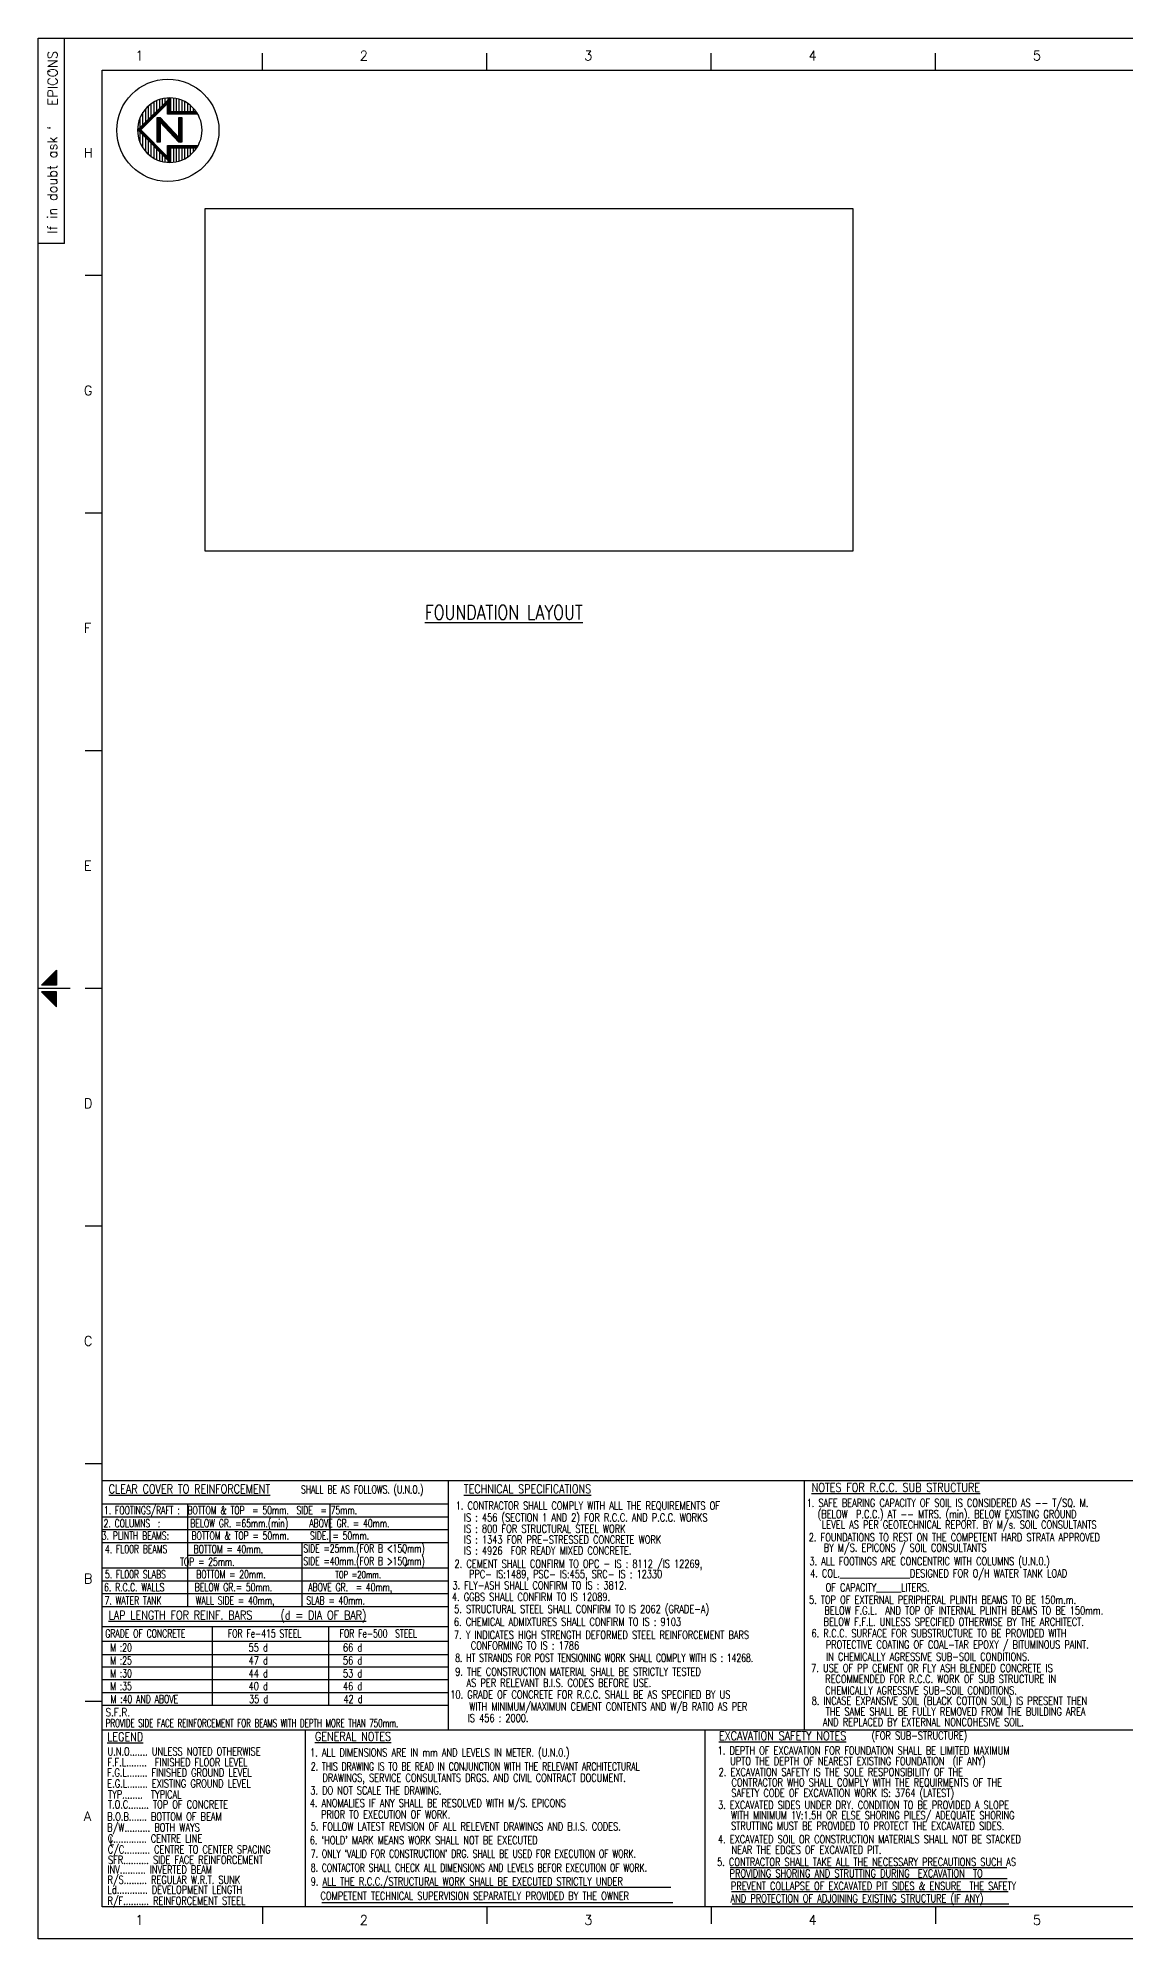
# Model space of a CAD drawing. Extents: x -93349148775 to 1048725102051, y -1180441401940 to 309370.
# Drawn here: x 938 to 1277, y 729 to 1323 of the extents above; entities that cross this region are included whole.
import ezdxf

# ---------------------------------------------------------------- set-up
doc = ezdxf.new("R2010")
doc.units = 0
doc.header["$LTSCALE"] = 5
doc.header["$MEASUREMENT"] = 0
for name, color, linetype in [('COL.TEXT', 1, 'Continuous'), ('FRAME', 6, 'Continuous'), ('LINE WORK', 4, 'Continuous'), ('other', 5, 'Continuous'), ('sheet', 1, 'Continuous'), ('SUB TITLE', 3, 'Continuous'), ('TABLE FRAME', 5, 'Continuous'), ('TEXT', 4, 'Continuous'), ('TITLE', 6, 'Continuous')]:
    doc.layers.add(name, color=color, linetype=linetype)
doc.styles.add('ROMANS', font='romans.shx', dxfattribs={"width": 0.8, "height": 2.25})

# ---------------------------------------------------------------- blocks, each defined once
blk = doc.blocks.new('MID')
at = {"layer": 'sheet', "color": 2}
for p, q in [((0, 0), (10, 0)), ((8.94, 1.07), (4.27, 5.74)), ((4.27, 5.74), (4.27, 1.07)), ((4.27, 1.07), (8.94, 1.07)), ((8.94, -1.07), (4.27, -5.74)), ((4.27, -1.07), (8.94, -1.07)), ((4.27, -5.74), (4.27, -1.07))]:
    blk.add_line(p, q, dxfattribs=at)
for points in [[(4.27, 5.74), (8.94, 1.07), (4.27, 1.07)], [(4.27, -5.74), (8.94, -1.07), (4.27, -1.07)]]:
    blk.add_solid(points, dxfattribs=at)
blk = doc.blocks.new('N11')
at = {"layer": 'SUB TITLE', "style": 'ROMANS', "width": 0.8}
blk.add_text('%%uLEGEND', height=2.75, dxfattribs=at).set_placement((959.24, 791.17))
at = {"layer": 'TEXT', "style": 'ROMANS'}
for s, width, p in [('F.F.L........  FINISHED FLOOR LEVEL', 0.75, (959.27, 783.31)), ('U.N.O....... UNLESS NOTED OTHERWISE', 0.75, (959.32, 786.72)), ('F.G.L........ FINISHED GROUND LEVEL', 0.75, (959.25, 780.09)), ('E.G.L........ EXISTING GROUND LEVEL', 0.75, (959.25, 776.67)), ('TYP........  TYPICAL', 0.75, (959.46, 773.28)), ('T.O.C........ TOP OF CONCRETE', 0.75, (959.46, 770.16)), ('B.O.B....... BOTTOM OF BEAM', 0.75, (959.23, 766.35)), ('B/W.......... BOTH WAYS', 0.75, (959.23, 762.97)), ('C............. CENTRE LINE', 0.75, (959.41, 759.52)), ('L', 0.7, (960.07, 758.75)), ('C/C.......... CENTRE TO CENTER SPACING', 0.75, (959.41, 756.08)), ('SFR.......... SIDE FACE REINFORCEMENT', 0.75, (959.46, 752.83)), ('INV.......... INVERTED BEAM', 0.75, (959.33, 749.77)), ('R/S......... REGULAR W.R.T. SUNK', 0.75, (959.33, 746.61)), ('R/F.......... REINFORCEMENT STEEL', 0.75, (959.32, 740.05)), ('Ld............ DEVELOPMENT LENGTH', 0.75, (959.33, 743.5))]:
    blk.add_text(s, height=2.5, dxfattribs=dict(at, width=width)).set_placement(p)
blk = doc.blocks.new('N12')
at = {"layer": 'TABLE FRAME'}
for p, q in [((1026.49, 745.55, 1002.91), (1135.24, 745.55, 1002.91)), ((1026.29, 740.74, 1002.91), (1135.87, 740.74, 1002.91))]:
    blk.add_line(p, q, dxfattribs=at)
at = {"layer": 'SUB TITLE', "style": 'ROMANS', "width": 0.8}
blk.add_text('%%uGENERAL NOTES', height=2.75, dxfattribs=at).set_placement((1024.12, 791.27, 1002.91))
at = {"layer": 'TEXT', "style": 'ROMANS'}
for s, width, p in [('2. THIS DRAWING IS TO BE READ IN CONJUNCTION WITH THE RELEVANT ARCHITECTURAL ', 0.7, (1022.83, 782.02, 1002.91)), ('1. ALL DIMENSIONS ARE IN mm AND LEVELS IN METER. (U.N.0.)', 0.75, (1022.61, 786.38, 1002.91)), (' DRAWINGS, SERVICE CONSULTANTS DRGS. AND CIVIL CONTRACT DOCUMENT.', 0.75, (1025.16, 778.49, 1002.91)), ('4. ANOMALIES IF ANY SHALL BE RESOLVED WITH M/S. EPICONS', 0.75, (1022.49, 770.59, 1002.91)), ('3. DO NOT SCALE THE DRAWING. ', 0.75, (1022.65, 774.53, 1002.91)), (' PRIOR TO EXECUTION OF WORK.', 0.75, (1024.75, 767.01, 1002.91)), ("6. `HOLD' MARK MEANS WORK SHALL NOT BE EXECUTED", 0.75, (1022.48, 758.96, 1002.91)), ('5. FOLLOW LATEST REVISION OF ALL RELEVENT DRAWINGS AND B.I.S. CODES.', 0.75, (1022.81, 763.27, 1002.91)), ("7. ONLY `VALID FOR CONSTRUCTION' DRG. SHALL BE USED FOR EXECUTION OF WORK.", 0.7, (1022.81, 754.76, 1002.91)), ('8. CONTACTOR SHALL CHECK ALL DIMENSIONS AND LEVELS BEFOR EXECUTION OF WORK.', 0.7, (1022.81, 750.38, 1002.91)), ('9. ALL THE R.C.C./STRUCTURAL WORK SHALL BE EXECUTED STRICTLY UNDER ', 0.75, (1022.81, 746.07, 1002.91)), ('COMPETENT TECHNICAL SUPERVISION SEPARATELY PROVIDED BY THE OWNER', 0.75, (1025.85, 741.57, 1002.91))]:
    blk.add_text(s, height=2.5, dxfattribs=dict(at, width=width)).set_placement(p)
blk = doc.blocks.new('N13')
at = {"layer": 'COL.TEXT'}
blk.add_line((1065.81, 833.1), (957.75, 833.1), dxfattribs=at)
at = {"layer": 'TABLE FRAME', "linetype": 'Continuous'}
for p, q in [((1065.81, 865.19), (957.75, 865.19)), ((984.39, 833.19), (984.39, 865.19)), ((1028.86, 853.19), (1028.86, 865.26)), ((1065.81, 861.19), (957.75, 861.19)), ((1065.81, 857.19), (957.75, 857.19)), ((1065.81, 853.19), (957.75, 853.19)), ((1020.11, 833.1), (1020.11, 853.19)), ((1065.81, 845.19), (957.75, 845.19)), ((1020.11, 849.19), (984.39, 849.19)), ((1065.81, 841.19), (957.75, 841.19)), ((1065.81, 837.19), (957.75, 837.19)), ((1065.81, 826.92), (957.75, 826.92)), ((992.1, 802.35), (992.1, 826.91)), ((1028.43, 802.35), (1028.43, 826.92)), ((1065.81, 822.31), (957.75, 822.31)), ((1065.81, 818.17), (957.75, 818.17)), ((1065.81, 814.26), (957.75, 814.26)), ((1065.81, 810.29), (957.75, 810.29)), ((1065.81, 806.32), (957.75, 806.32)), ((1065.81, 802.35), (957.75, 802.35))]:
    blk.add_line(p, q, dxfattribs=at)
at = {"layer": 'TEXT'}
for p, q in [((1051.34, 850.76), (1052.41, 849.82)), ((1052.16, 845.86), (1053.28, 846.78))]:
    blk.add_line(p, q, dxfattribs=at)
at = {"layer": 'SUB TITLE', "style": 'ROMANS', "width": 0.8}
for s, height, p in [('%%uCLEAR COVER TO REINFORCEMENT', 2.75, (959.7, 868.6)), ('%%uLAP LENGTH FOR REINF. BARS   (d = DIA OF BAR)', 2.75, (959.67, 829.17)), ('S.F.R.', 2.5, (958.73, 798.94))]:
    blk.add_text(s, height=height, dxfattribs=at).set_placement(p)
at = {"layer": 'TEXT', "style": 'ROMANS'}
for s, height, width, p in [('SHALL BE AS FOLLOWS. (U.N.O.)', 2.5, 0.7, (1019.74, 868.59)), ('   1. FOOTINGS/RAFT :  BOTTOM & TOP  = 50mm.  SIDE  = 75mm.', 2.5, 0.7, (954.29, 862.07)), ('    3. PLINTH BEAMS:    BOTTOM & TOP = 50mm.   SIDE. = 50mm. ', 2.5, 0.7, (952.3, 854.13)), ('   2. COLUMNS  :      BELOW GR. =65mm.(min)   ABOVE GR. = 40mm.', 2.5, 0.7, (954.18, 857.99)), ('4. FL00R BEAMS     BOTTOM = 40mm. ', 2.5, 0.7, (958.51, 849.93)), (' SIDE =25mm.(FOR B <150mm)', 2.5, 0.7, (1019.28, 850.14)), ('5. FL00R SLABS      BOTTOM = 20mm. ', 2.5, 0.7, (958.51, 842.06)), ('                  TOP = 25mm. ', 2.5, 0.7, (958.51, 845.96)), (' SIDE =40mm.(FOR B >150mm)', 2.5, 0.7, (1019.28, 846.18)), ('TOP =20mm.', 2.25, 0.7, (1030.5, 842.07)), ('6. R.C.C. WALLS      BELOW GR.= 50mm.       ABOVE GR.  = 40mm, ', 2.5, 0.7, (958.26, 838.02)), ('7. WATER TANK       WALL SIDE = 40mm,      SLAB = 40mm.', 2.5, 0.7, (958.41, 833.9)), ('   GRADE OF CONCRETE  ', 2.5, 0.7, (954.72, 823.56)), (' FOR Fe-415 STEEL', 2.5, 0.7, (995.72, 823.56)), (' FOR Fe-500  STEEL', 2.5, 0.7, (1030.63, 823.56)), ('M :20 ', 2.5, 0.7, (960.17, 819.17)), ('55 d', 2.5, 0.75, (1003.38, 819.17)), ('66 d', 2.5, 0.75, (1032.86, 819.17)), ('M :25', 2.5, 0.7, (960.17, 815.14)), ('47 d', 2.5, 0.75, (1003.38, 815.14)), ('56 d', 2.5, 0.75, (1032.86, 815.14)), ('M :30', 2.5, 0.7, (960.17, 811.11)), ('M :35', 2.5, 0.7, (960.17, 807.12)), ('44 d', 2.5, 0.75, (1003.38, 811.11)), ('40 d', 2.5, 0.75, (1003.38, 807.12)), ('53 d', 2.5, 0.75, (1032.86, 811.11)), ('46 d', 2.5, 0.75, (1032.86, 807.12)), ('M :40 AND ABOVE', 2.5, 0.7, (960.31, 803.08)), ('35 d', 2.5, 0.75, (1003.51, 803.08)), ('42 d', 2.5, 0.75, (1032.99, 803.08)), ('PROVIDE SIDE FACE REINFORCEMENT FOR BEAMS WITH DEPTH MORE THAN 750mm.', 2.5, 0.65, (958.76, 795.55))]:
    blk.add_text(s, height=height, dxfattribs=dict(at, width=width)).set_placement(p)
blk = doc.blocks.new('N15')
at = {"layer": 'SUB TITLE', "style": 'ROMANS', "width": 0.8}
blk.add_text('%%uNOTES FOR R.C.C. SUB STRUCTURE', height=2.75, dxfattribs=at).set_placement((1179.24, 869.07))
at = {"layer": 'TEXT', "style": 'ROMANS', "width": 0.75}
for s, p in [('1. SAFE BEARING CAPACITY OF SOIL IS CONSIDERED AS -- T/SQ. M. ', (1177.68, 864.37)), ('   (BELOW  P.C.C.) AT -- MTRS. (min). BELOW EXISTING GROUND ', (1176.94, 860.86)), ('2. FOUNDATIONS TO REST ON THE COMPETENT HARD STRATA APPROVED ', (1178.35, 853.62)), ('LEVEL AS PER GEOTECHNICAL REPORT. BY M/s. SOIL CONSULTANTS', (1182.44, 857.57)), ('BY M/S. EPICONS / SOIL CONSULTANTS', (1183, 850.37)), ('3. ALL FOOTINGS ARE CONCENTRIC WITH COLUMNS (U.N.0.)', (1178.55, 846.15)), ('4. COL._________________DESIGNED FOR O/H WATER TANK LOAD ', (1178.76, 842.35)), ('OF CAPACITY______LITERS.', (1183.61, 837.96)), ('5. TOP OF EXTERNAL PERIPHERAL PLINTH BEAMS TO BE 150m.m.', (1178.41, 834.1)), ('BELOW F.G.L.  AND TOP OF INTERNAL PLINTH BEAMS TO BE 150mm.', (1183.21, 830.75)), ('6. R.C.C. SURFACE FOR SUBSTRUCTURE TO BE PROVIDED WITH', (1179.19, 823.63)), ('BELOW F.F.L. UNLESS SPECIFIED OTHERWISE BY THE ARCHITECT.', (1182.97, 827.22)), ('PROTECTIVE COATING OF COAL-TAR EPOXY / BITUMINOUS PAINT.', (1183.67, 820.09)), ('7. USE OF PP CEMENT OR FLY ASH BLENDED CONCRETE IS ', (1179.1, 812.77)), ('IN CHEMICALLY AGRESSIVE SUB-SOIL CONDITIONS.', (1183.77, 816.31)), ('CHEMICALLY AGRESSIVE SUB-SOIL CONDITIONS.', (1183.49, 805.78)), ('RECOMMENDED FOR R.C.C. WORK OF SUB STRUCTURE IN ', (1183.49, 809.35)), ('8. INCASE EXPANSIVE SOIL (BLACK COTTON SOIL) IS PRESENT THEN', (1179.26, 802.53)), (' AND REPLACED BY EXTERNAL NONCOHESIVE SOIL.', (1181.48, 795.88)), ('THE SAME SHALL BE FULLY REMOVED FROM THE BUILDING AREA  ', (1183.63, 799.17))]:
    blk.add_text(s, height=2.5, dxfattribs=at).set_placement(p)
blk = doc.blocks.new('N16')
at = {"layer": 'TABLE FRAME'}
for p, q in [((1153.79, 751.69), (1240.2, 751.69)), ((1153.88, 748.21), (1240.29, 748.21)), ((1154.26, 744.21), (1240.67, 744.21)), ((1154.4, 740.31), (1240.81, 740.31))]:
    blk.add_line(p, q, dxfattribs=at)
at = {"layer": 'SUB TITLE', "style": 'ROMANS', "width": 0.8}
blk.add_text('%%UEXCAVATION SAFETY NOTES', height=2.75, dxfattribs=at).set_placement((1150.27, 791.48))
at = {"layer": 'TEXT', "style": 'ROMANS', "width": 0.75}
for s, p in [(' (FOR SUB-STRUCTURE)', (1196.67, 791.67)), ('1. DEPTH OF EXCAVATION FOR FOUNDATION SHALL BE LIMITED MAXIMUM', (1149.91, 787)), (' UPTO THE DEPTH OF NEAREST EXISTING FOUNDATION  (IF ANY)', (1152.5, 783.68)), ('2. EXCAVATION SAFETY IS THE SOLE RESPONSIBILITY OF THE ', (1150.19, 780.27)), ('CONTRACTOR WHO SHALL COMPLY WITH THE REQUIRMENTS OF THE ', (1154.22, 777.01)), ('3. EXCAVATED SIDES UNDER DRY. CONDITION TO BE PROVIDED A SLOPE ', (1150.01, 769.98, -1002.91)), ('SAFETY CODE OF EXCAVATION WORK IS: 3764 (LATEST)', (1154.14, 773.72)), (' WITH MINIMUM 1V:1.5H OR ELSE SHORING PILES/ ADEQUATE SHORING ', (1152.75, 766.75, -1002.91)), ('4. EXCAVATED SOIL OR CONSTRUCTION MATERIALS SHALL NOT BE STACKED ', (1149.97, 759.28, -1002.91)), ('STRUTTING MUST BE PROVIDED TO PROTECT THE EXCAVATED SIDES.', (1154.08, 763.44, -1002.91)), ('5. CONTRACTOR SHALL TAKE ALL THE NECESSARY PRECAUTIONS SUCH AS', (1149.71, 752.17)), ('NEAR THE EDGES OF EXCAVATED PIT.', (1154.25, 755.96, -1002.91)), (' PROVIDING SHORING AND STRUTTING DURING  EXCAVATION  TO ', (1152.33, 748.61)), (' AND PROTECTION OF ADJOINING EXISTING STRUCTURE (IF ANY)', (1152.63, 740.8)), ('PREVENT COLLAPSE OF EXCAVATED PIT SIDES & ENSURE  THE SAFETY', (1154.03, 744.67))]:
    blk.add_text(s, height=2.5, dxfattribs=at).set_placement(p)
blk = doc.blocks.new('N15X')
at = {"layer": 'SUB TITLE', "style": 'ROMANS', "width": 0.8}
blk.add_text('%%uTECHNICAL SPECIFICATIONS', height=2.75, dxfattribs=at).set_placement((4.38, 74.08))
at = {"layer": 'TEXT', "style": 'ROMANS'}
for s, width, p in [('1. CONTRACTOR SHALL COMPLY WITH ALL THE REQUIREMENTS OF ', 0.75, (1.85, 68.97)), ('  IS : 456 (SECTION 1 AND 2) FOR R.C.C. AND P.C.C. WORKS ', 0.75, (1.85, 65.26)), ('  IS : 800 FOR STRUCTURAL STEEL WORK', 0.75, (1.85, 61.75)), ('  IS : 1343 FOR PRE-STRESSED CONCRETE WORK', 0.75, (1.85, 58.35)), ('2. CEMENT SHALL CONFIRM TO OPC - IS : 8112 /IS 12269,', 0.75, (1.49, 50.81)), ('  IS : 4926  FOR READY MIXED CONCRETE.', 0.75, (1.85, 54.91)), ('PPC- IS:1489, PSC- IS:455, SRC- IS : 12330', 0.75, (6.01, 47.57)), (' 4. GGBS SHALL CONFIRM TO IS 12089.', 0.75, (-0.62, 40.45)), (' 3. FLY-ASH SHALL CONFIRM TO IS : 3812.', 0.75, (-0.45, 44.06)), ('5. STRUCTURAL STEEL SHALL CONFIRM TO IS 2062 (GRADE-A)', 0.75, (1.38, 36.66)), ('7. Y INDICATES HIGH STRENGTH DEFORMED STEEL REINFORCEMENT BARS', 0.75, (1.3, 28.59)), ('6. CHEMICAL ADMIXTURES SHALL CONFIRM TO IS : 9103', 0.75, (1.29, 32.66)), ('8. HT STRANDS FOR POST TENSIONING WORK SHALL COMPLY WITH IS : 14268.', 0.7, (1.7, 21.41)), ('CONFORMING TO IS : 1786 ', 0.75, (6.58, 25.25)), ('9. THE CONSTRUCTION MATERIAL SHALL BE STRICTLY TESTED', 0.75, (1.7, 17.08)), ('10. GRADE OF CONCRETE FOR R.C.C. SHALL BE AS SPECIFIED BY US ', 0.75, (0.15, 9.94)), (' AS PER RELEVANT B.I.S. CODES BEFORE USE.', 0.75, (3.96, 13.61)), ('WITH MINIMUM/MAXIMUN CEMENT CONTENTS AND W/B RATIO AS PER   ', 0.75, (6.07, 6.19)), ('  IS 456 : 2000.', 0.75, (3.06, 2.6))]:
    blk.add_text(s, height=2.5, dxfattribs=dict(at, width=width)).set_placement(p)

msp = doc.modelspace()

# ---------------------------------------------------------------- hatches: boundary and pattern name
at = {"layer": 'sheet'}
h = msp.add_hatch(dxfattribs=at)
h.set_pattern_fill('ANSI31', color=8, scale=7, angle=45, style=0)
h.paths.add_polyline_path([(985.9, 1301.69, 1.498328), (978.79, 1284.49), (978.79, 1284.54), (968.75, 1294.67), (978.79, 1304.51), (978.79, 1300.26), (987.08, 1300.26, 0.046098)])
h.paths.add_polyline_path([(987.19, 1289.02), (978.79, 1289.02), (978.79, 1284.54), (978.79, 1284.49, 0.251631)])
h = msp.add_hatch(dxfattribs=at)
h.set_pattern_fill('ANSI31', color=8, scale=2, style=0)
h.paths.add_polyline_path([(987.61, 1289.72), (978.09, 1289.72), (978.09, 1286.24), (969.75, 1294.66), (978.09, 1302.85), (978.09, 1299.56), (987.52, 1299.56, 0.020512), (987.08, 1300.26), (978.79, 1300.26), (978.79, 1304.51), (968.75, 1294.67), (978.79, 1284.54), (978.79, 1289.02), (987.19, 1289.02, 0.020286)])
h = msp.add_hatch(dxfattribs=at)
h.set_pattern_fill('ANSI31', color=8, scale=2, style=0)
h.paths.add_polyline_path([(975.78, 1290.81), (975.78, 1297.08), (981.64, 1290.81), (982.51, 1290.81), (982.51, 1298.51), (982.51, 1298.53), (981.61, 1298.53), (981.61, 1298.51), (981.61, 1292.23), (975.78, 1298.51), (974.88, 1298.51), (974.88, 1290.81)])

# ---------------------------------------------------------------- linework, layer by layer
at = {"layer": 'FRAME'}
for points in [[(937.62, 1323.35), (1778.62, 1323.35), (1778.62, 729.35), (937.62, 729.35)], [(1768.62, 739.35), (957.62, 739.35), (957.62, 1313.35), (1768.62, 1313.35)]]:
    msp.add_lwpolyline(points, close=True, dxfattribs=at)
at = {"layer": 'LINE WORK'}
for p, q in [((978.79, 1304.51), (978.79, 1300.26)), ((974.88, 1298.51), (974.88, 1290.81)), ((981.61, 1292.23), (975.78, 1298.51)), ((981.64, 1290.81), (975.78, 1297.08)), ((975.78, 1297.08), (975.78, 1290.8)), ((987.08, 1300.26), (978.79, 1300.26)), ((981.61, 1298.53), (982.51, 1298.53)), ((981.61, 1292.23), (981.61, 1298.51)), ((982.51, 1298.51), (982.51, 1290.81)), ((978.79, 1289.02), (987.19, 1289.02)), ((978.79, 1289.02), (978.79, 1284.43))]:
    msp.add_line(p, q, dxfattribs=at)
msp.add_lwpolyline([(989.84, 1270.13), (1192.15, 1270.13), (1192.15, 1162.98), (989.84, 1162.98)], close=True, dxfattribs=at)
msp.add_ellipse((978.77, 1294.56), major_axis=(-10.07, 0), ratio=1, start_param=3.926991, end_param=10.210176, dxfattribs=at)
at = {"layer": 'other'}
msp.add_circle((978.17, 1294.52), 15.96, dxfattribs=at)
at = {"layer": 'sheet', "color": 2}
for p, q in [((945.86, 1259.11), (945.86, 1323.35)), ((1007.7, 1313.34), (1007.7, 1318.57)), ((1007.7, 1313.34), (1007.7, 1318.57)), ((1077.79, 1313.34), (1077.79, 1318.57)), ((1077.79, 1313.34), (1077.79, 1318.57)), ((1147.87, 1313.34), (1147.87, 1318.57)), ((1147.87, 1313.34), (1147.87, 1318.57)), ((1217.95, 1313.34), (1217.95, 1318.57)), ((1217.95, 1313.34), (1217.95, 1318.57)), ((945.86, 1259.11), (937.62, 1259.11)), ((957.63, 1249.11), (952.39, 1249.11)), ((957.63, 1249.11), (952.39, 1249.11)), ((957.63, 1174.86), (952.39, 1174.86)), ((957.63, 1174.86), (952.39, 1174.86)), ((957.63, 1100.61), (952.39, 1100.61)), ((957.63, 1100.61), (952.39, 1100.61)), ((957.63, 1026.36), (952.39, 1026.36)), ((957.63, 1026.36), (952.39, 1026.36)), ((957.63, 952.11), (952.39, 952.11)), ((957.63, 952.11), (952.39, 952.11)), ((957.63, 877.86), (952.39, 877.86)), ((957.63, 877.86), (952.39, 877.86)), ((957.63, 803.61), (952.39, 803.61)), ((957.63, 803.61), (952.39, 803.61)), ((1007.7, 739.37), (1007.7, 734.13)), ((1007.7, 739.37), (1007.7, 734.13)), ((1077.79, 739.37), (1077.79, 734.13)), ((1077.79, 739.37), (1077.79, 734.13)), ((1147.87, 739.37), (1147.87, 734.13)), ((1147.87, 739.37), (1147.87, 734.13)), ((1217.95, 739.37), (1217.95, 734.13)), ((1217.95, 739.37), (1217.95, 734.13))]:
    msp.add_line(p, q, dxfattribs=at)
at = {"layer": 'sheet'}
for p, q in [((957.62, 872.66), (1284.84, 872.66)), ((1065.81, 794.73), (1065.81, 872.66)), ((1177.01, 794.73), (1177.01, 872.66)), ((957.62, 794.73), (1768.62, 794.73)), ((1021.15, 739.66), (1021.15, 794.73)), ((1145.98, 739.66), (1145.98, 794.73))]:
    msp.add_line(p, q, dxfattribs=at)
for points in [[(987.08, 1300.26), (978.79, 1300.26), (978.79, 1304.51), (968.75, 1294.67), (978.79, 1284.54), (978.79, 1289.02), (987.19, 1289.02)], [(987.52, 1299.56), (978.09, 1299.56), (978.09, 1302.85), (969.75, 1294.66), (978.09, 1286.24), (978.09, 1289.72), (987.61, 1289.72)], [(974.88, 1298.51), (975.78, 1298.51), (981.61, 1292.23), (981.61, 1298.53), (982.51, 1298.53), (982.51, 1290.81), (981.64, 1290.81), (975.78, 1297.08), (975.78, 1290.81), (974.88, 1290.81), (974.88, 1298.51)]]:
    msp.add_lwpolyline(points, dxfattribs=at)

# ---------------------------------------------------------------- block references
at = {"layer": 'sheet', "color": 2, "xscale": -1}
msp.add_blockref('MID', (947.62, 1026.35), dxfattribs=at)
msp.add_blockref('MID', (947.62, 1026.35), dxfattribs=at)
at = {"layer": 'sheet'}
for name in ['N13', 'N15', 'N11', 'N12', 'N16']:
    msp.add_blockref(name, (0, 0), dxfattribs=at)
at = {"layer": 'sheet', "xscale": 0.9999990000000001, "yscale": 0.9999990000000001, "zscale": 0.9999990000000001}
msp.add_blockref('N15X', (1066.22, 794.54), dxfattribs=at)

# ---------------------------------------------------------------- texts
at = {"layer": 'FRAME', "style": 'ROMANS'}
for s, p in [('EPICONS', (943.65, 1302.2)), ("If in doubt ask `      '", (943.56, 1262.22))]:
    msp.add_text(s, height=3, rotation=90, dxfattribs=at).set_placement(p)
at = {"layer": 'sheet', "style": 'ROMANS'}
for s, p in [('1', (968.01, 1316.37)), ('2', (1038.09, 1316.37)), ('3', (1108.18, 1316.37)), ('4', (1178.26, 1316.37)), ('5', (1248.34, 1316.37)), ('H', (951.92, 1285.97)), ('G', (951.92, 1211.72)), ('F', (951.92, 1137.47)), ('E', (951.92, 1063.22)), ('D', (951.92, 988.97)), ('C', (951.92, 914.72)), ('B', (951.92, 840.47)), ('A', (951.92, 766.22)), ('1', (968.01, 733.78)), ('2', (1038.09, 733.78)), ('3', (1108.18, 733.78)), ('4', (1178.26, 733.78)), ('5', (1248.34, 733.78))]:
    msp.add_text(s, height=3, dxfattribs=at).set_placement(p)
at = {"layer": 'TITLE', "style": 'ROMANS', "width": 0.8}
msp.add_text('%%uFOUNDATION LAYOUT', height=4.5, dxfattribs=at).set_placement((1058.4, 1141.63))

doc.saveas('drawing.dxf')
